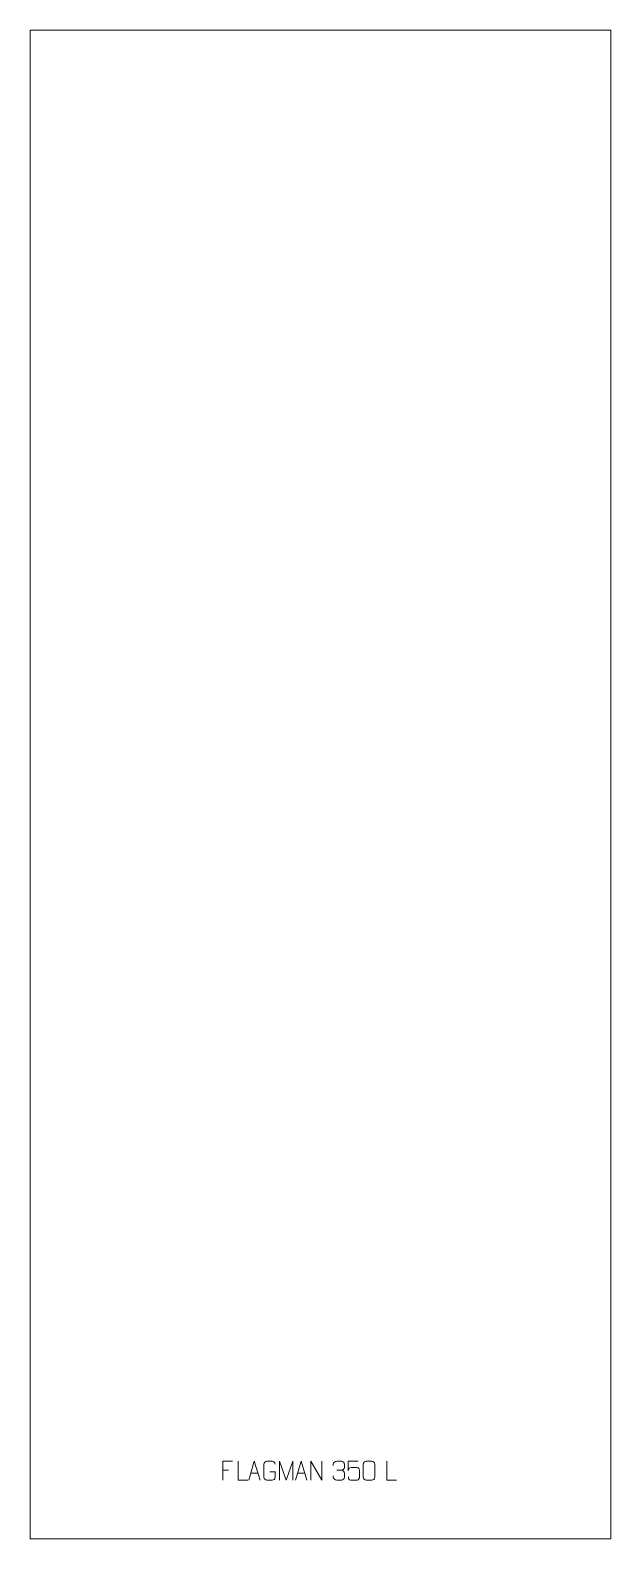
# Model space of a CAD drawing. Header units: millimetres. Extents: x -385 to 385, y -1300 to 700.
import ezdxf

# ---------------------------------------------------------------- set-up
doc = ezdxf.new("R2010")
doc.units = ezdxf.units.MM
doc.header["$MEASUREMENT"] = 0
doc.layers.add('layer 1', color=7, linetype='Continuous')

msp = doc.modelspace()

# ---------------------------------------------------------------- linework, layer by layer
at = {"layer": 'layer 1', "color": 242, "lineweight": 9}
msp.add_open_spline([(384.9999, -1299.9992), (384.9999, -1299.9992), (-384.9999, -1299.9992), (-384.9999, -1299.9992), (-384.9999, -1299.9992), (-384.9999, -1299.9992), (-384.9999, 700), (-384.9999, 700), (-384.9999, 700), (-384.9999, 700), (384.9999, 700), (384.9999, 700), (384.9999, 700), (384.9999, 700), (384.9999, -1299.9992), (384.9999, -1299.9992)], degree=3, knots=[0, 0, 0, 0, 0.2, 0.2, 0.2, 0.2, 0.4, 0.4, 0.4, 0.4, 0.6, 0.6, 0.6, 0.6, 1, 1, 1, 1], dxfattribs=at)
at = {"layer": 'layer 1', "color": 250, "lineweight": 9}
for points, knots in [([(-116.4768, -1197.2242), (-116.4768, -1197.2242), (-129.3508, -1197.2242), (-129.3508, -1197.2242), (-129.3508, -1197.2242), (-129.3508, -1197.2242), (-129.3508, -1222.1778), (-129.3508, -1222.1778)], [0, 0, 0, 0, 0.333333333, 0.333333333, 0.333333333, 0.333333333, 1, 1, 1, 1]), ([(-96.4393, -1222.1778), (-96.4393, -1222.1778), (-109.3884, -1222.1778), (-109.3884, -1222.1778), (-109.3884, -1222.1778), (-109.3884, -1222.1778), (-109.3884, -1197.2242), (-109.3884, -1197.2242)], [0, 0, 0, 0, 0.333333333, 0.333333333, 0.333333333, 0.333333333, 1, 1, 1, 1]), ([(-95.1322, -1222.1777), (-95.1322, -1222.1777), (-87.7612, -1197.2242), (-87.7612, -1197.2242), (-87.7612, -1197.2242), (-87.7612, -1197.2242), (-80.1913, -1222.1777), (-80.1913, -1222.1777)], [0, 0, 0, 0, 0.333333333, 0.333333333, 0.333333333, 0.333333333, 1, 1, 1, 1]), ([(-67.4068, -1211.192), (-67.4068, -1211.192), (-60.2387, -1211.192), (-60.2387, -1211.192), (-60.2387, -1211.192), (-60.2387, -1211.192), (-60.2387, -1218.3601), (-60.2387, -1218.3601), (-60.2387, -1218.3601), (-60.3784, -1220.6835), (-62.0556, -1222.1631), (-64.2034, -1222.1739), (-64.2034, -1222.1739), (-66.5352, -1222.1735), (-68.8672, -1222.1735), (-71.1987, -1222.1739), (-71.1987, -1222.1739), (-73.1236, -1222.2793), (-75.0958, -1220.3948), (-75.0846, -1218.3775), (-75.0846, -1218.3775), (-75.0842, -1212.6074), (-75.0842, -1206.8377), (-75.0846, -1201.0684), (-75.0846, -1201.0684), (-75.0804, -1198.9303), (-73.3336, -1197.2111), (-71.1813, -1197.2245), (-71.1813, -1197.2245), (-68.8556, -1197.2245), (-66.5295, -1197.2245), (-64.2034, -1197.2245), (-64.2034, -1197.2245), (-62.2567, -1197.1891), (-60.2653, -1198.6806), (-60.2387, -1201.1183)], [0, 0, 0, 0, 0.1, 0.1, 0.1, 0.1, 0.2, 0.2, 0.2, 0.2, 0.3, 0.3, 0.3, 0.3, 0.4, 0.4, 0.4, 0.4, 0.5, 0.5, 0.5, 0.5, 0.6, 0.6, 0.6, 0.6, 0.7, 0.7, 0.7, 0.7, 0.8, 0.8, 0.8, 0.8, 1, 1, 1, 1]), ([(-54.5042, -1222.1799), (-54.5042, -1222.1799), (-54.5042, -1197.222), (-54.5042, -1197.222), (-54.5042, -1197.222), (-54.5042, -1197.222), (-45.5791, -1222.1799), (-45.5791, -1222.1799), (-45.5791, -1222.1799), (-45.5791, -1222.1799), (-36.8192, -1197.2225), (-36.8192, -1197.2225), (-36.8192, -1197.2225), (-36.8192, -1197.2225), (-36.8192, -1222.1799), (-36.8192, -1222.1799)], [0, 0, 0, 0, 0.2, 0.2, 0.2, 0.2, 0.4, 0.4, 0.4, 0.4, 0.6, 0.6, 0.6, 0.6, 1, 1, 1, 1]), ([(-33.1322, -1222.1777), (-33.1322, -1222.1777), (-25.7612, -1197.2242), (-25.7612, -1197.2242), (-25.7612, -1197.2242), (-25.7612, -1197.2242), (-18.1913, -1222.1777), (-18.1913, -1222.1777)], [0, 0, 0, 0, 0.333333333, 0.333333333, 0.333333333, 0.333333333, 1, 1, 1, 1]), ([(-12.9891, -1222.1777), (-12.9891, -1222.1777), (-12.9891, -1197.2242), (-12.9891, -1197.2242), (-12.9891, -1197.2242), (-12.9891, -1197.2242), (1.6657, -1222.1777), (1.6657, -1222.1777), (1.6657, -1222.1777), (1.6657, -1222.1777), (1.6657, -1197.2242), (1.6657, -1197.2242)], [0, 0, 0, 0, 0.25, 0.25, 0.25, 0.25, 0.5, 0.5, 0.5, 0.5, 1, 1, 1, 1]), ([(16.9737, -1202.9085), (16.9737, -1202.9085), (16.9737, -1201.0513), (16.9737, -1201.0513), (16.9737, -1201.0513), (16.9594, -1199.3094), (19.6239, -1197.1913), (21.683, -1197.214), (21.683, -1197.214), (23.7471, -1197.214), (25.8111, -1197.214), (27.8748, -1197.214), (27.8748, -1197.214), (30.0693, -1197.2052), (31.6676, -1199.052), (31.712, -1200.9641), (31.712, -1200.9641), (31.7116, -1202.3992), (31.7116, -1203.8343), (31.712, -1205.2698), (31.712, -1205.2698), (31.6634, -1206.9233), (30.0608, -1209.1533), (27.8625, -1209.1433), (27.8625, -1209.1433), (30.0662, -1209.1545), (31.6742, -1210.9577), (31.7282, -1213.0172), (31.7282, -1213.0172), (31.7278, -1214.8019), (31.7278, -1216.5866), (31.7282, -1218.3717), (31.7282, -1218.3717), (31.7383, -1220.4331), (29.6834, -1222.1962), (27.8625, -1222.1881), (27.8625, -1222.1881), (25.7972, -1222.1878), (23.732, -1222.1878), (21.6664, -1222.1881), (21.6664, -1222.1881), (19.4978, -1222.1766), (16.9668, -1219.7764), (16.9482, -1218.3146), (16.9482, -1218.3146), (16.9482, -1218.3146), (16.9482, -1216.406), (16.9482, -1216.406)], [0, 0, 0, 0, 0.076923077, 0.076923077, 0.076923077, 0.076923077, 0.153846154, 0.153846154, 0.153846154, 0.153846154, 0.230769231, 0.230769231, 0.230769231, 0.230769231, 0.307692308, 0.307692308, 0.307692308, 0.307692308, 0.384615385, 0.384615385, 0.384615385, 0.384615385, 0.461538462, 0.461538462, 0.461538462, 0.461538462, 0.538461538, 0.538461538, 0.538461538, 0.538461538, 0.615384615, 0.615384615, 0.615384615, 0.615384615, 0.692307692, 0.692307692, 0.692307692, 0.692307692, 0.769230769, 0.769230769, 0.769230769, 0.769230769, 0.846153846, 0.846153846, 0.846153846, 0.846153846, 1, 1, 1, 1]), ([(49.7323, -1197.2462), (49.7323, -1197.2462), (36.8806, -1197.2462), (36.8806, -1197.2462), (36.8806, -1197.2462), (36.8809, -1201.4768), (36.8809, -1205.7077), (36.8806, -1209.9389), (36.8806, -1209.9389), (36.8803, -1206.6288), (38.5113, -1205.557), (41.3233, -1205.4965), (41.3233, -1205.4965), (43.7629, -1205.4962), (46.2024, -1205.4962), (48.6416, -1205.4965), (48.6416, -1205.4965), (50.2914, -1205.4897), (51.7663, -1207.8702), (51.7948, -1209.9389), (51.7948, -1209.9389), (51.7945, -1212.5262), (51.7945, -1215.1138), (51.7948, -1217.7015), (51.7948, -1217.7015), (51.841, -1219.6609), (50.3416, -1222.0972), (48.7157, -1222.1557), (48.7157, -1222.1557), (46.7592, -1222.1554), (41.8642, -1222.1554), (39.9072, -1222.1557), (39.9072, -1222.1557), (38.0617, -1222.1645), (36.9546, -1220.1997), (36.9338, -1217.6486)], [0, 0, 0, 0, 0.1, 0.1, 0.1, 0.1, 0.2, 0.2, 0.2, 0.2, 0.3, 0.3, 0.3, 0.3, 0.4, 0.4, 0.4, 0.4, 0.5, 0.5, 0.5, 0.5, 0.6, 0.6, 0.6, 0.6, 0.7, 0.7, 0.7, 0.7, 0.8, 0.8, 0.8, 0.8, 1, 1, 1, 1]), ([(60.7575, -1197.2017), (63.1236, -1197.2017), (65.4901, -1197.2017), (67.8566, -1197.2017), (67.8566, -1197.2017), (69.8371, -1197.1661), (71.8631, -1198.6604), (71.8902, -1201.1025), (71.8902, -1201.1025), (71.8898, -1206.8599), (71.8898, -1212.6177), (71.8902, -1218.3759), (71.8902, -1218.3759), (71.7481, -1220.7035), (70.0417, -1222.1858), (67.8566, -1222.1966), (67.8566, -1222.1966), (65.4842, -1222.1962), (63.1118, -1222.1962), (60.7398, -1222.1966), (60.7398, -1222.1966), (58.7813, -1222.3022), (56.7749, -1220.4143), (56.7863, -1218.3933), (56.7863, -1218.3933), (56.7867, -1212.6127), (56.7867, -1206.8324), (56.7863, -1201.0526), (56.7863, -1201.0526), (56.7906, -1198.9106), (58.5677, -1197.1881), (60.7575, -1197.2017)], [0, 0, 0, 0, 0.111111111, 0.111111111, 0.111111111, 0.111111111, 0.222222222, 0.222222222, 0.222222222, 0.222222222, 0.333333333, 0.333333333, 0.333333333, 0.333333333, 0.444444444, 0.444444444, 0.444444444, 0.444444444, 0.555555556, 0.555555556, 0.555555556, 0.555555556, 0.666666667, 0.666666667, 0.666666667, 0.666666667, 0.777777778, 0.777777778, 0.777777778, 0.777777778, 1, 1, 1, 1]), ([(100.8127, -1222.1778), (100.8127, -1222.1778), (87.8636, -1222.1778), (87.8636, -1222.1778), (87.8636, -1222.1778), (87.8636, -1222.1778), (87.8636, -1197.2242), (87.8636, -1197.2242)], [0, 0, 0, 0, 0.333333333, 0.333333333, 0.333333333, 0.333333333, 1, 1, 1, 1])]:
    msp.add_open_spline(points, degree=3, knots=knots, dxfattribs=at)
for points in [[(-129.3508, -1209.1039), (-129.3508, -1209.1039), (-122.1827, -1209.1039), (-122.1827, -1209.1039)], [(-92.4096, -1212.9283), (-92.4096, -1212.9283), (-82.9139, -1212.9283), (-82.9139, -1212.9283)], [(-30.4096, -1212.9283), (-30.4096, -1212.9283), (-20.9139, -1212.9283), (-20.9139, -1212.9283)], [(21.6834, -1209.1537), (21.6834, -1209.1537), (27.8798, -1209.1537), (27.8798, -1209.1537)]]:
    msp.add_open_spline(points, degree=3, dxfattribs=at)

doc.saveas('drawing.dxf')
